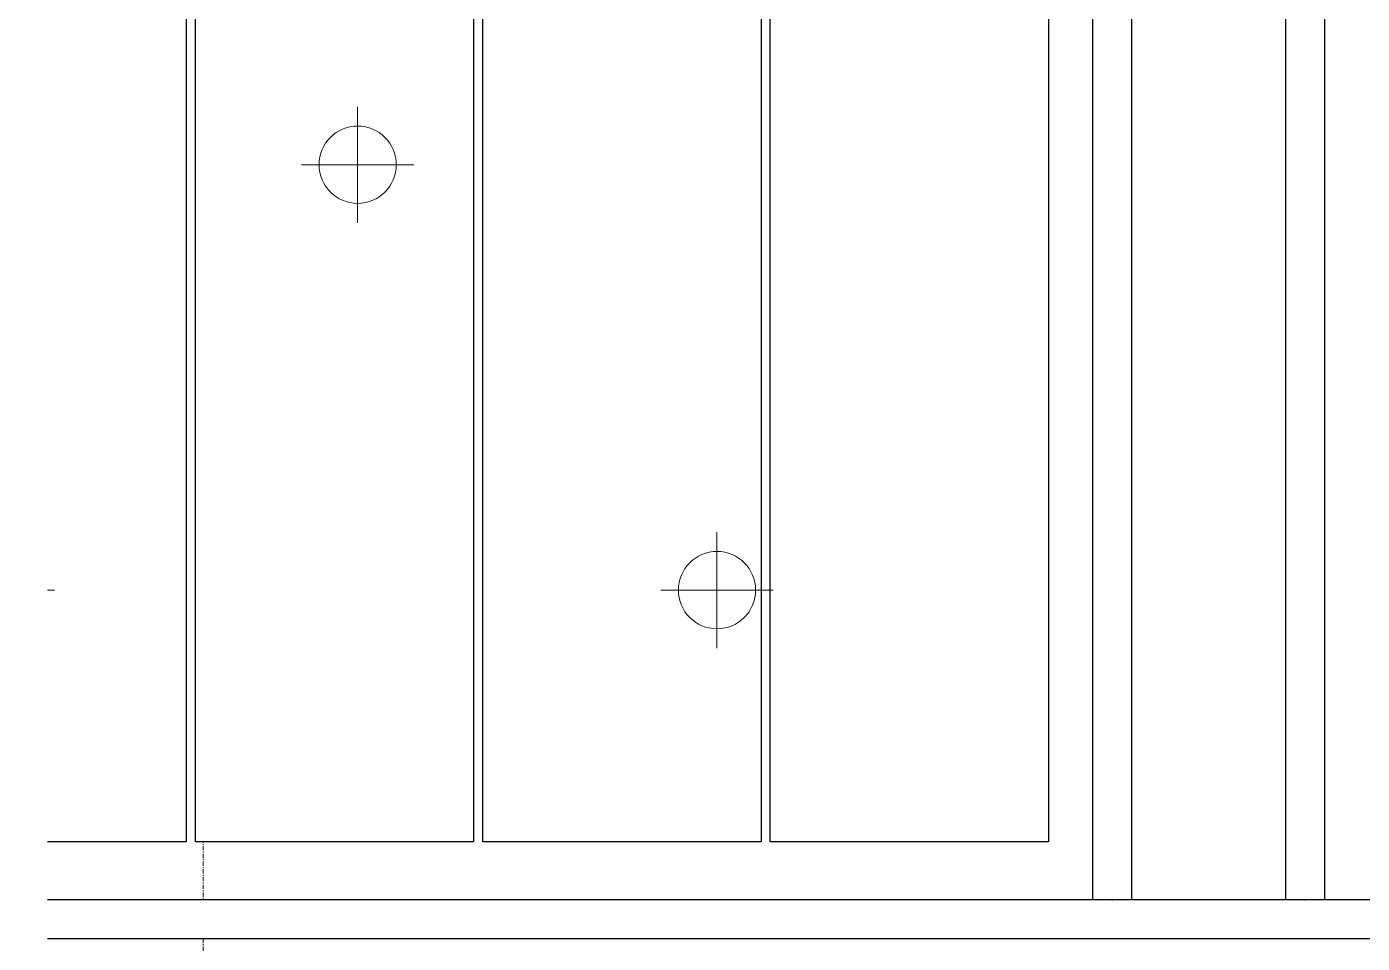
# Model space of a CAD drawing. Header units: millimetres. Extents: x -794334 to -714814, y -17806 to 22403.
# Drawn here: x -790511 to -788782, y 7573 to 8759 of the extents above; entities that cross this region are included whole.
import ezdxf
from ezdxf.xclip import XClip

# ---------------------------------------------------------------- set-up
doc = ezdxf.new("R2010")
doc.units = ezdxf.units.MM
doc.header["$XCLIPFRAME"] = 0
doc.linetypes.add('DPA_Grid _ Level 100', pattern=[10, 5.5, -1.6, 1.3, -1.6])
for name, color, linetype in [('000 - WIPEOUT', 250, 'Continuous'), ('A04_TUBE SERIES', 2, 'Continuous'), ('A11_ALU.SOLID SHEET', 2, 'Continuous')]:
    doc.layers.add(name, color=color, linetype=linetype)
for name, color, linetype, lineweight in [('A-DETL-GENF', 2, 'Continuous', 9), ('E-LITE-EQPM', 2, 'Continuous', 9), ('S-GRID', 251, 'Continuous', 9)]:
    doc.layers.add(name, color=color, linetype=linetype, lineweight=lineweight)

# ---------------------------------------------------------------- blocks, each defined once
blk = doc.blocks.new('*U804')
at = {"layer": 'S-GRID', "linetype": 'DPA_Grid _ Level 100'}
blk.add_line((-11400, -21385.5), (-11400, 16671.4), dxfattribs=at)
blk = doc.blocks.new('*U1537')
blk.add_attdef('EXTR.OVL-LENGTH_', (-25, -59.1), '', height=5)
blk.add_wipeout([(-25, 0), (25, 0), (25, 4625), (-25, 4625)]).dxf.layer = '000 - WIPEOUT'
at = {"layer": 'A04_TUBE SERIES', "color": 0}
blk.add_lwpolyline([(-25, 0), (25, 0), (25, 4625), (-25, 4625)], close=True, dxfattribs=at)
blk = doc.blocks.new('*U1539')
blk.add_attdef('EXTR.OVL-LENGTH_', (-25, -59.1), '', height=5)
blk.add_wipeout([(-25, 0), (25, 0), (25, 1900), (-25, 1900)]).dxf.layer = '000 - WIPEOUT'
blk.add_point((0, 0))
at = {"layer": 'A04_TUBE SERIES', "color": 0}
blk.add_lwpolyline([(-25, 0), (25, 0), (25, 1900), (-25, 1900)], close=True, dxfattribs=at)
blk = doc.blocks.new('*U1540')
blk.add_attdef('EXTR.OVL-LENGTH_', (-25, -59.1), '', height=5)
blk.add_wipeout([(-25, 0), (25, 0), (25, 1900), (-25, 1900)]).dxf.layer = '000 - WIPEOUT'
blk.add_point((0, 0))
at = {"layer": 'A04_TUBE SERIES', "color": 0}
blk.add_lwpolyline([(-25, 0), (25, 0), (25, 1900), (-25, 1900)], close=True, dxfattribs=at)
blk = doc.blocks.new('*U1541')
at = {"color": 6}
blk.add_point((-37.5, 0), dxfattribs=at)
at = {"color": 3}
for points in [[(-875, 552), (875, 552), (875, 192), (-875, 192)], [(-875, -192), (875, -192), (875, -552), (-875, -552)], [(-875, -564), (875, -564), (875, -924), (-875, -924)]]:
    blk.add_wipeout(points, dxfattribs=at).dxf.layer = '000 - WIPEOUT'
at = {"layer": 'A11_ALU.SOLID SHEET', "color": 0, "linetype": 'ByBlock'}
for points in [[(875, 192), (-875, 192), (-875, 552), (875, 552)], [(875, -552), (-875, -552), (-875, -192), (875, -192)], [(875, -924), (-875, -924), (-875, -564), (875, -564)]]:
    blk.add_lwpolyline(points, close=True, dxfattribs=at)
at = {"color": 3}
blk.add_wipeout([(-875, 180), (875, 180), (875, -180), (-875, -180)], dxfattribs=at).dxf.layer = '000 - WIPEOUT'
at = {"layer": 'A11_ALU.SOLID SHEET', "color": 0, "linetype": 'ByBlock'}
blk.add_lwpolyline([(875, -180), (-875, -180), (-875, 180), (875, 180)], close=True, dxfattribs=at)
blk = doc.blocks.new('A$Cb9d11952')
at = {"layer": 'A04_TUBE SERIES', "color": 2, "rotation": 90}
blk.add_blockref('*U1537', (-1887.5, 2475), dxfattribs=at)
at = {"layer": 'A11_ALU.SOLID SHEET', "linetype": 'ByBlock', "rotation": 90}
blk.add_blockref('*U1541', (-5531.2, 3450), dxfattribs=at)
at = {"layer": 'A04_TUBE SERIES', "color": 2, "xscale": -1}
for name, p in [('*U1540', (-4525, 2500)), ('*U1539', (-4275, 2500))]:
    blk.add_blockref(name, p, dxfattribs=at)
blk = doc.blocks.new('*U1629')
at = {"layer": 'A11_ALU.SOLID SHEET'}
blk.add_blockref('A$Cb9d11952', (-39900, 1550.5), dxfattribs=at)
blk = doc.blocks.new('LGF_DL_SAA_LowPower_DL1a1 - LGF_DL_SAA_LowPower_DL1a-12438006-4150-01 CONCOURSE LEVEL - REFLECTED CEILING PLAN')
at = {"layer": 'A-DETL-GENF'}
for p, q in [((0, -75), (0, 75)), ((72.5, 0), (-72.5, 0))]:
    blk.add_line(p, q, dxfattribs=at)
blk.add_circle((0, 0), 50, dxfattribs=at)
blk = doc.blocks.new('LGF_DL_SAA_LowPower_DL1a1 - LGF_DL_SAA_LowPower_DL1a-12437659-4150-01 CONCOURSE LEVEL - REFLECTED CEILING PLAN')
at = {"layer": 'A-DETL-GENF'}
for p, q in [((0, 75), (0, -75)), ((72.5, 0), (-72.5, 0))]:
    blk.add_line(p, q, dxfattribs=at)
blk.add_circle((0, 0), 50, dxfattribs=at)
blk = doc.blocks.new('C-1-PP19-AR-4150-01-B_20250901-115810_EXDOWNLIGHT')
at = {"layer": 'E-LITE-EQPM'}
for name, p, rotation in [('LGF_DL_SAA_LowPower_DL1a1 - LGF_DL_SAA_LowPower_DL1a-12437659-4150-01 CONCOURSE LEVEL - REFLECTED CEILING PLAN', (-45400, 5001.2), 359.9999881697653), ('LGF_DL_SAA_LowPower_DL1a1 - LGF_DL_SAA_LowPower_DL1a-12438006-4150-01 CONCOURSE LEVEL - REFLECTED CEILING PLAN', (-45865, 4451), 1.18302346677688e-05), ('LGF_DL_SAA_LowPower_DL1a1 - LGF_DL_SAA_LowPower_DL1a-12438006-4150-01 CONCOURSE LEVEL - REFLECTED CEILING PLAN', (-44935, 4451), 1.18302346677688e-05)]:
    blk.add_blockref(name, p, dxfattribs=dict(at, rotation=rotation))

msp = doc.modelspace()

# ---------------------------------------------------------------- block references
msp.add_blockref('*U804', (-778882.4, 3579))

# ---------------------------------------------------------------- next in the draw order: block references
ref = msp.add_blockref('*U1629', (-744681.2, 3579))
XClip(ref).set_block_clipping_path([(-45802.4668593339, -9620.0029952967), (23702.8690583039, 10334.9999958097)])

# ---------------------------------------------------------------- next in the draw order: block references
ref = msp.add_blockref('C-1-PP19-AR-4150-01-B_20250901-115810_EXDOWNLIGHT', (-744682.4, 3579))
XClip(ref).set_block_clipping_path([(-45801.3280238605, -9620.0029952967), (23704.0078937773, 10334.9999958097)])

doc.saveas('drawing.dxf')
